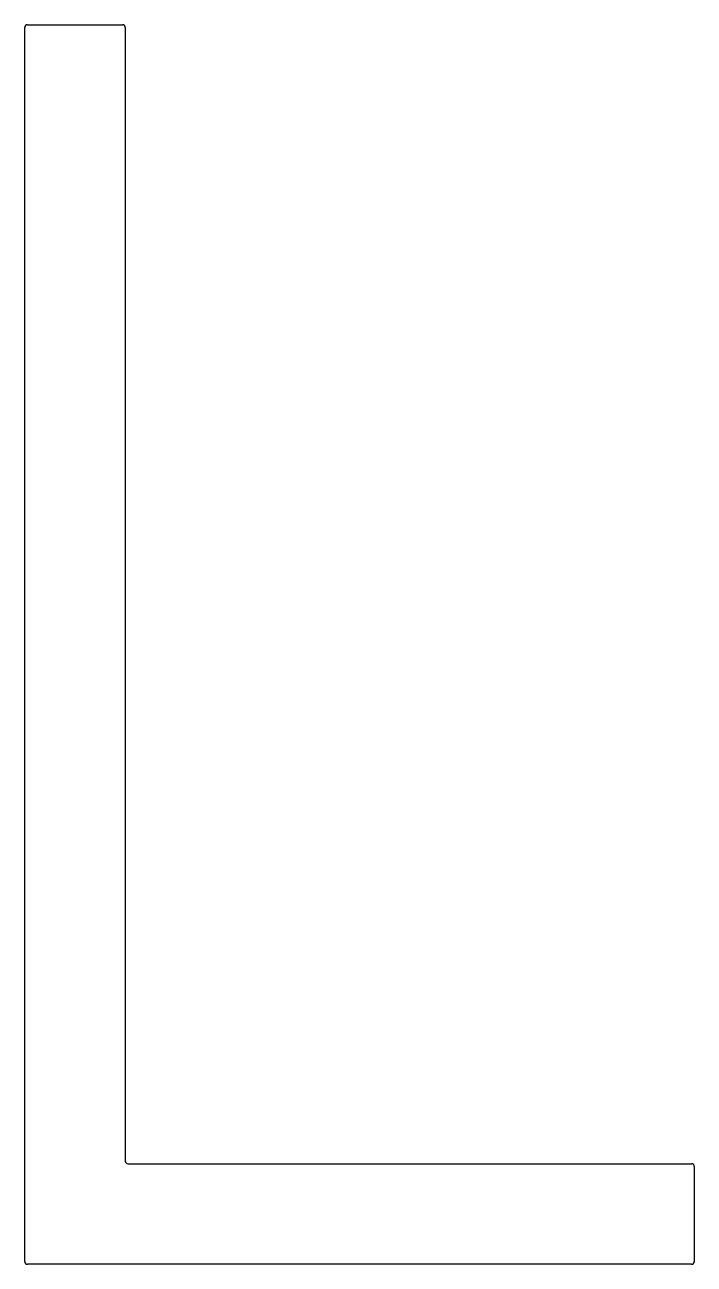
# Model space of a CAD drawing. Extents: x -26 to 37, y -9 to 108.
import ezdxf

# ---------------------------------------------------------------- set-up
doc = ezdxf.new("R2010")
doc.units = 0
doc.header["$MEASUREMENT"] = 0
doc.layers.add('OBJ1', color=7, linetype='CONTINUOUS')

msp = doc.modelspace()

# ---------------------------------------------------------------- linework, layer by layer
at = {"layer": 'OBJ1'}
for p, q in [((-26.46, -8.78), (-26.46, 108.2)), ((-26.21, 108.45), (-17.18, 108.45)), ((-16.93, 108.2), (-16.93, 0.75)), ((-16.68, 0.5), (36.79, 0.5)), ((37.04, 0.25), (37.04, -8.78)), ((36.79, -9.03), (-26.21, -9.03))]:
    msp.add_line(p, q, dxfattribs=at)
for centre, start, end in [((-26.21, 108.2), 90, 180), ((-17.18, 108.2), 0, 90), ((-16.68, 0.75), 180, 270), ((36.79, 0.25), 0, 90), ((-26.21, -8.78), 180, 270), ((36.79, -8.78), 270, 0)]:
    msp.add_arc(centre, 0.25, start, end, dxfattribs=at)

doc.saveas('drawing.dxf')
